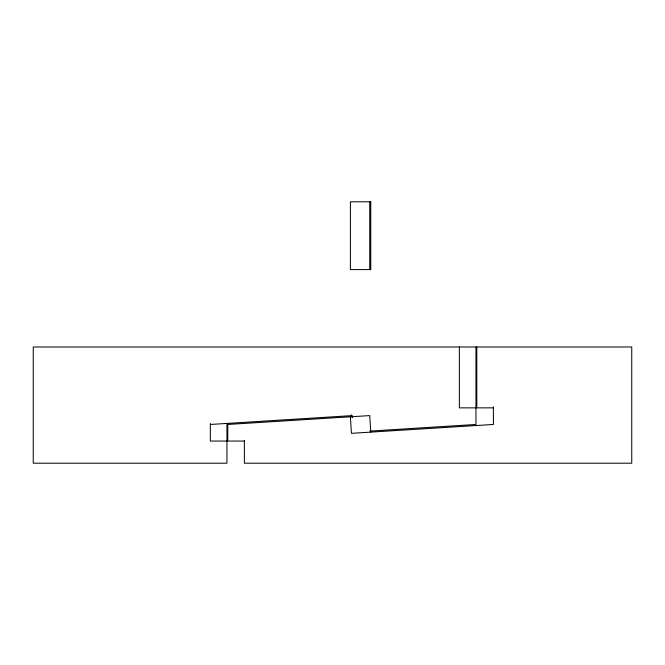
<?xml version="1.0" encoding="UTF-8"?>
<svg xmlns="http://www.w3.org/2000/svg" width="665" height="665" viewBox="0 0 665 665"><rect width="100%" height="100%" fill="white"/><g stroke="black" fill="none" stroke-linecap="round" stroke-linejoin="round"><path stroke-width="1" d="M210.34 424.461L352.3 415.592L352.433 417.653M227.771 424.461L369.732 415.592L370.771 432.125M369.823 431.095L475.965 424.461L475.965 346.989M475.965 407.861L459.365 407.861L459.365 346.989M493.397 407.861L476.797 407.861L476.797 346.989M226.94 441.061L210.34 441.061L210.34 423.489M244.371 441.061L227.771 441.061L227.771 423.489M350.405 416.797L351.436 433.331L493.397 424.461L493.397 406.897M369.732 201.803L369.732 269.591M351.436 414.827L351.436 416.889M244.371 440.371L244.371 463.197L631.75 463.197L631.75 346.989L33.25 346.989L33.25 463.197L226.94 463.197L226.94 423.489M370.771 201.803L350.405 201.803L350.405 269.591L370.771 269.591L370.771 201.803"/></g></svg>
